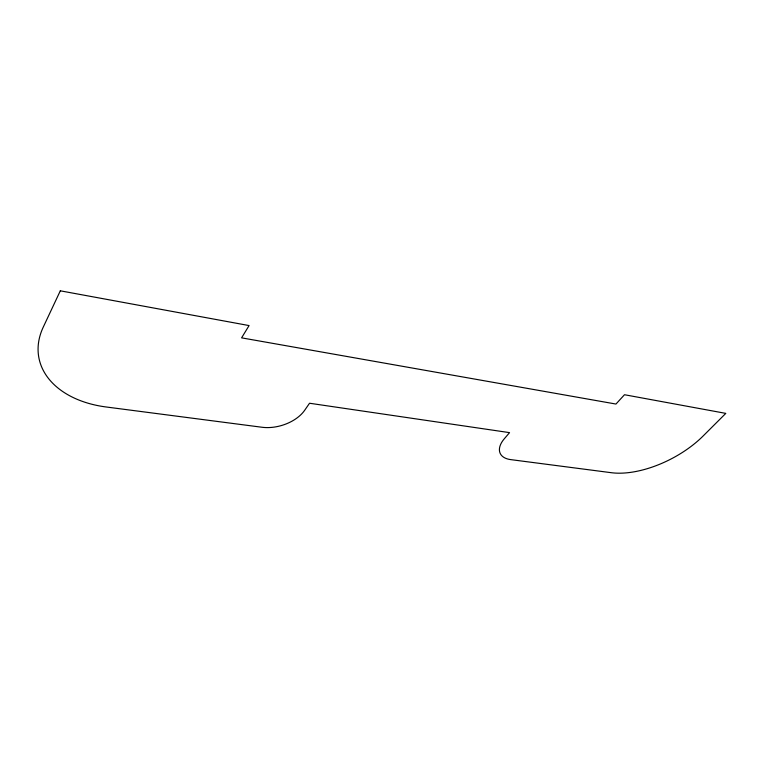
<?xml version="1.0" encoding="UTF-8"?>
<svg xmlns="http://www.w3.org/2000/svg" width="764" height="764" viewBox="0 0 764 764"><rect width="100%" height="100%" fill="white"/><g stroke="black" fill="none" stroke-linecap="round" stroke-linejoin="round"><path stroke-width="1.15" d="M60.308 290.817L43.252 327.135A100.829 67.413 -10.3 0 0 106.091 406.973L262.081 427.267A33.167 20.494 -16.6 0 0 304.674 410.278L309.535 403.239L509.55 432.634L504.316 438.756A28.459 15.328 -24.3 0 0 510.696 459.613L611.353 472.706A73.411 37.035 -27.4 0 0 703.128 435.996L725.8 413.381L624.494 394.73L615.956 404.051L241.586 337.85L249.083 325.579L60.308 290.817"/></g></svg>
